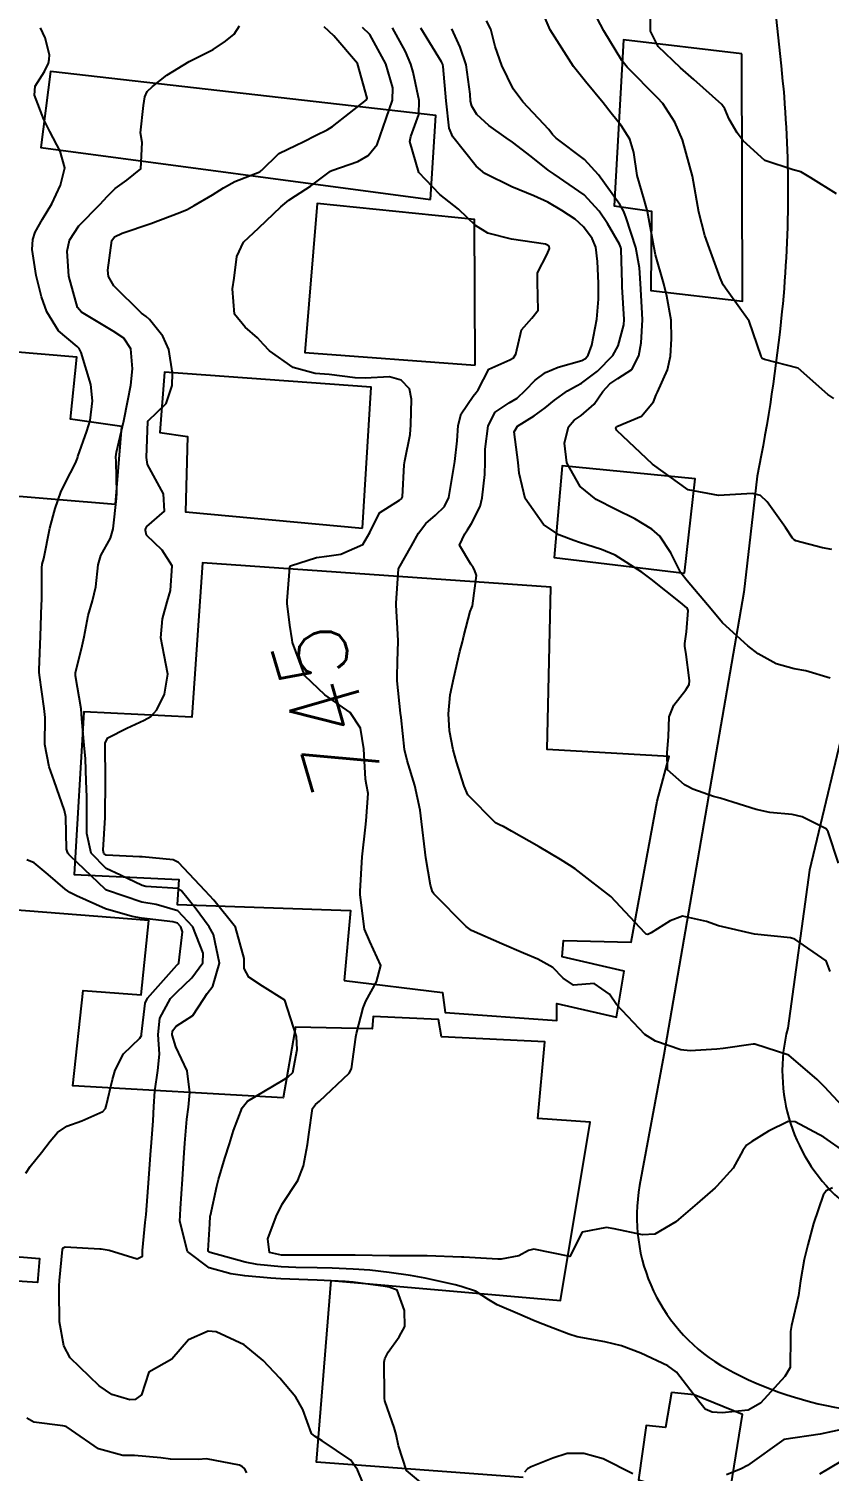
# Model space of a CAD drawing. Header units: metres. Extents: x 318500 to 325275, y 7408834 to 7428799.
# Drawn here: x 323515.9 to 323560.3, y 7419303.5 to 7419383.5 of the extents above; entities that cross this region are included whole.
import ezdxf
from ezdxf.enums import TextEntityAlignment as Align

# ---------------------------------------------------------------- set-up
doc = ezdxf.new("R2010")
doc.units = ezdxf.units.M
doc.header["$MEASUREMENT"] = 0
for name, color, linetype in [('Cotas', 45, 'Continuous'), ('Curvas de Nivel 1m', 11, 'Continuous'), ('Curvas de Nivel 5m', 15, 'Continuous'), ('Edificações', 30, 'Continuous'), ('Vias Primárias', 230, 'Continuous')]:
    doc.layers.add(name, color=color, linetype=linetype)
doc.styles.add('Style-STANDARD', font='STANDARD.shx')

msp = doc.modelspace()

# ---------------------------------------------------------------- linework, layer by layer
at = {"layer": 'Curvas de Nivel 1m', "flags": 128}
for points, elevation in [([(323560.547, 7419362.986), (323560.211, 7419363.205), (323558.571, 7419364.653), (323556.7, 7419365.136), (323556.579, 7419365.195), (323556.534, 7419365.26), (323556.514, 7419365.327), (323555.845, 7419367.268), (323554.625, 7419368.964), (323554.408, 7419369.283), (323554.247, 7419369.675), (323553.653, 7419371.295), (323553.385, 7419372.017), (323553.06, 7419373.304), (323552.71, 7419375.31), (323552.148, 7419377.319), (323551.729, 7419378.304), (323551.056, 7419379.336), (323550.765, 7419379.659), (323549.085, 7419381.357), (323548.795, 7419381.718), (323547.795, 7419383.38), (323546.838, 7419385.223)], 751), ([(323560.697, 7419374.324), (323559.269, 7419375.224), (323558.715, 7419375.552), (323558.299, 7419375.653), (323556.724, 7419376.182), (323555.513, 7419377.272), (323555.181, 7419377.712), (323554.752, 7419378.471), (323554.509, 7419379.044), (323554.334, 7419379.294), (323552.781, 7419380.681), (323552.043, 7419381.321), (323550.807, 7419382.503), (323550.385, 7419383.347), (323550.4, 7419384.911)], 752), ([(323560.343, 7419347.471), (323558.997, 7419347.871), (323558.348, 7419347.982), (323557.359, 7419348.254), (323556.356, 7419348.811), (323555.775, 7419349.266), (323554.379, 7419350.536), (323553.753, 7419351.29), (323552.413, 7419352.864), (323552.069, 7419353.315), (323551.514, 7419354.407), (323550.893, 7419355.333), (323550.446, 7419355.732), (323549.503, 7419356.301), (323548.462, 7419356.821), (323547.375, 7419357.376), (323546.481, 7419358.095), (323545.738, 7419359.401), (323545.605, 7419360.497), (323545.837, 7419361.4), (323546.154, 7419361.767), (323546.53, 7419362.028), (323547.249, 7419362.67), (323547.742, 7419363.372), (323548.125, 7419363.798), (323548.561, 7419364.078), (323549.338, 7419364.583), (323549.742, 7419365.348), (323549.867, 7419366.067), (323549.934, 7419367.347), (323549.905, 7419368.052), (323549.822, 7419369.348), (323549.768, 7419370.224), (323549.567, 7419371.351), (323549.029, 7419373.004), (323548.896, 7419373.358), (323548.686, 7419373.738), (323547.495, 7419375.378), (323546.723, 7419376.241), (323545.145, 7419377.414), (323544.939, 7419377.614), (323544.745, 7419377.904), (323543.296, 7419379.435), (323542.771, 7419380.151), (323542.141, 7419381.45), (323541.76, 7419382.502), (323541.518, 7419383.46), (323541.283, 7419383.922)], 749), ([(323534.436, 7419302.843), (323534.14, 7419303.544), (323533.758, 7419304.089), (323532.179, 7419305.161), (323531.777, 7419305.401), (323531.583, 7419305.573), (323531.098, 7419306.886), (323530.713, 7419307.586), (323529.816, 7419308.636), (323528.903, 7419309.614), (323527.843, 7419310.48), (323526.3, 7419311.199), (323525.854, 7419311.235), (323524.751, 7419310.762), (323523.83, 7419309.68), (323522.553, 7419308.965), (323522.154, 7419307.705), (323521.797, 7419307.456), (323521.511, 7419307.427), (323520.498, 7419307.723), (323519.807, 7419308.209), (323518.187, 7419309.755), (323517.84, 7419310.426), (323517.611, 7419311.764), (323517.583, 7419313.47), (323517.59, 7419313.764), (323517.598, 7419314.051), (323517.776, 7419315.762), (323517.817, 7419315.856), (323517.912, 7419315.915), (323519.833, 7419315.809), (323519.911, 7419315.802), (323520.366, 7419315.725), (323521.903, 7419315.258), (323522.214, 7419315.397), (323522.202, 7419315.706), (323522.361, 7419317.277), (323522.42, 7419317.703), (323522.453, 7419318.21), (323522.563, 7419319.701), (323522.656, 7419321.024), (323522.705, 7419321.699), (323522.792, 7419322.915), (323522.841, 7419323.698), (323522.884, 7419324.553), (323523.053, 7419325.695), (323523.146, 7419326.601), (323523.082, 7419327.695), (323523.176, 7419328.601), (323523.769, 7419329.685), (323524.104, 7419330.044), (323524.948, 7419330.835), (323525.546, 7419331.666), (323525.581, 7419332.212), (323525.006, 7419333.671), (323524.163, 7419334.556), (323522.96, 7419334.906), (323522.17, 7419335.041), (323520.209, 7419335.71), (323520.18, 7419335.719), (323520.148, 7419335.74), (323518.199, 7419337.612), (323518.121, 7419337.683), (323518.06, 7419337.762), (323517.987, 7419337.979), (323517.947, 7419339.764), (323517.882, 7419340.119), (323517.301, 7419341.774), (323517.031, 7419342.542), (323516.784, 7419343.782), (323516.805, 7419345.28), (323516.756, 7419345.783), (323516.487, 7419347.639), (323516.474, 7419347.788), (323516.474, 7419347.92), (323516.545, 7419349.787), (323516.615, 7419351.558), (323516.621, 7419351.787), (323516.621, 7419353.583), (323516.649, 7419353.787), (323516.733, 7419354.095), (323517.072, 7419355.781), (323517.36, 7419356.873), (323517.675, 7419357.772), (323517.931, 7419358.316), (323518.494, 7419359.393), (323518.598, 7419359.659), (323518.625, 7419359.759), (323519.112, 7419361.156), (323519.3, 7419361.752), (323519.431, 7419362.856), (323519.34, 7419363.752), (323518.814, 7419365.52), (323518.696, 7419365.759), (323518.581, 7419365.855), (323517.552, 7419366.738), (323516.898, 7419367.786), (323516.612, 7419368.611), (323516.306, 7419369.795), (323516.082, 7419371.236), (323516.117, 7419371.798), (323516.249, 7419372.203), (323516.667, 7419372.927), (323517.178, 7419373.783), (323517.666, 7419374.805), (323517.893, 7419375.772), (323517.646, 7419376.703), (323517.067, 7419377.785), (323516.74, 7419378.455), (323516.21, 7419379.798), (323516.258, 7419380.307), (323516.78, 7419381.114), (323516.992, 7419381.582), (323517.036, 7419381.786), (323517.045, 7419382.039), (323516.802, 7419382.982), (323516.544, 7419383.53)], 742), ([(323537.739, 7419302.765), (323536.841, 7419303.504), (323536.402, 7419304.879), (323536.278, 7419305.513), (323536.165, 7419305.896), (323535.794, 7419306.943), (323535.65, 7419307.373), (323535.633, 7419307.523), (323535.634, 7419307.691), (323535.619, 7419309.523), (323535.653, 7419309.702), (323535.838, 7419310.068), (323536.444, 7419310.919), (323536.749, 7419311.507), (323536.745, 7419312.383), (323536.332, 7419313.513), (323535.883, 7419313.69), (323535.681, 7419313.725), (323533.886, 7419313.963), (323533.441, 7419314), (323531.887, 7419314.069), (323531.381, 7419314.084), (323529.888, 7419314.141), (323529.322, 7419314.175), (323527.89, 7419314.315), (323527.099, 7419314.43), (323525.897, 7419314.758), (323524.709, 7419315.668), (323524.271, 7419317.339), (323524.294, 7419317.675), (323524.322, 7419318.052), (323524.417, 7419319.673), (323524.519, 7419321.134), (323524.561, 7419321.671), (323524.675, 7419323.005), (323524.751, 7419323.669), (323524.84, 7419324.484), (323524.688, 7419325.674), (323524.06, 7419327.016), (323523.845, 7419327.683), (323523.863, 7419327.893), (323524.077, 7419328.155), (323524.999, 7419328.758), (323525.591, 7419329.665), (323525.803, 7419329.963), (323526.107, 7419330.378), (323526.476, 7419331.655), (323526.144, 7419333.237), (323525.898, 7419333.663), (323525.12, 7419334.716), (323524.357, 7419335.678), (323524.181, 7419335.795), (323522.385, 7419335.91), (323522.183, 7419335.968), (323520.989, 7419336.529), (323520.192, 7419336.899), (323519.362, 7419337.748), (323519.114, 7419338.853), (323519.128, 7419339.751), (323519.114, 7419340.885), (323519.092, 7419341.752), (323519.041, 7419342.984), (323518.979, 7419343.753), (323518.845, 7419345.212), (323518.803, 7419345.755), (323518.501, 7419347.595), (323518.495, 7419347.758), (323518.862, 7419349.248), (323518.964, 7419349.754), (323519.192, 7419350.937), (323519.438, 7419351.75), (323519.626, 7419352.523), (323519.755, 7419353.747), (323519.906, 7419354.265), (323520.435, 7419355.231), (323520.582, 7419355.738), (323520.771, 7419357.43), (323520.787, 7419357.735), (323520.749, 7419359.483), (323520.734, 7419359.736), (323520.76, 7419359.993), (323521.17, 7419361.73), (323521.395, 7419362.869), (323521.559, 7419363.725), (323521.657, 7419364.63), (323521.564, 7419365.725), (323521.181, 7419366.326), (323520.59, 7419366.72), (323518.833, 7419367.758), (323518.604, 7419368.034), (323518.13, 7419369.768), (323518.032, 7419371.15), (323518.153, 7419371.768), (323518.668, 7419372.547), (323519.857, 7419373.748), (323520.251, 7419374.18), (323520.693, 7419374.627), (323521.347, 7419375.083), (323522.107, 7419375.719), (323522.197, 7419377.183), (323522.102, 7419377.72), (323522.269, 7419379.234), (323522.339, 7419379.716), (323522.475, 7419380.003), (323522.769, 7419380.284), (323523.562, 7419380.914), (323524.79, 7419381.68), (323526.125, 7419382.342), (323526.807, 7419382.805), (323527.285, 7419383.181), (323527.579, 7419383.649)], 743), ([(323560.472, 7419319.195), (323560.132, 7419319.025), (323559.956, 7419318.786), (323559.414, 7419317.208), (323559.113, 7419316.022), (323558.899, 7419315.215), (323558.699, 7419314.025), (323558.586, 7419313.219), (323558.196, 7419311.556), (323558.137, 7419311.226), (323558.148, 7419310.934), (323558.132, 7419309.225), (323557.825, 7419308.717), (323556.476, 7419307.25), (323555.804, 7419306.85), (323554.353, 7419306.716), (323553.795, 7419306.75), (323553.421, 7419306.911), (323553.111, 7419307.29), (323551.825, 7419308.962), (323551.343, 7419309.317), (323549.84, 7419310.015), (323548.765, 7419310.432), (323547.849, 7419310.646), (323546.307, 7419310.93), (323545.855, 7419311.07), (323544.982, 7419311.403), (323544.165, 7419311.717), (323543.864, 7419311.847), (323543.13, 7419312.164), (323541.873, 7419312.703), (323541.415, 7419312.987), (323540.67, 7419313.458), (323539.884, 7419313.726), (323539.55, 7419313.81), (323537.89, 7419314.187), (323537.063, 7419314.332), (323535.895, 7419314.503), (323534.813, 7419314.619), (323533.897, 7419314.685), (323532.722, 7419314.737), (323531.898, 7419314.753), (323530.716, 7419314.77), (323529.898, 7419314.812), (323528.576, 7419314.944), (323527.901, 7419315.06), (323525.959, 7419315.599), (323525.909, 7419315.616), (323525.865, 7419315.651), (323525.845, 7419315.717), (323525.933, 7419317.2), (323525.969, 7419317.62), (323525.97, 7419317.65), (323526.323, 7419319.28), (323526.418, 7419319.645), (323526.775, 7419320.845), (323527.026, 7419321.64), (323527.263, 7419322.376), (323527.734, 7419323.633), (323528.024, 7419324.007), (323528.938, 7419324.526), (323530.036, 7419325.186), (323530.288, 7419325.347), (323530.537, 7419325.595), (323530.788, 7419326.864), (323530.746, 7419327.593), (323530.1, 7419329.6), (323528.864, 7419330.375), (323528.112, 7419330.871), (323527.837, 7419331.354), (323527.837, 7419331.634), (323527.847, 7419331.911), (323527.37, 7419333.642), (323526.172, 7419335.144), (323525.688, 7419335.665), (323524.196, 7419337.242), (323523.905, 7419337.392), (323522.198, 7419337.552), (323522.047, 7419337.561), (323520.199, 7419337.646), (323520.068, 7419337.741), (323520.027, 7419337.917), (323520.128, 7419339.741), (323520.129, 7419339.843), (323520.162, 7419341.741), (323520.164, 7419341.838), (323520.13, 7419343.742), (323520.145, 7419343.878), (323520.286, 7419344.162), (323521.336, 7419344.683), (323522.301, 7419345.139), (323522.675, 7419345.334), (323523.009, 7419345.7), (323523.436, 7419346.581), (323523.616, 7419347.691), (323523.401, 7419348.745), (323523.216, 7419349.697), (323523.313, 7419350.759), (323523.582, 7419351.692), (323523.756, 7419352.334), (323523.855, 7419353.688), (323523.301, 7419354.569), (323522.437, 7419355.398), (323522.378, 7419355.65), (323522.383, 7419355.711), (323522.395, 7419355.757), (323522.443, 7419355.879), (323523.425, 7419356.726), (323523.374, 7419357.696), (323522.494, 7419359.321), (323522.43, 7419359.711), (323522.506, 7419361.696), (323522.52, 7419361.738), (323523.525, 7419362.705), (323523.859, 7419363.69), (323523.872, 7419364.378), (323523.668, 7419365.694), (323523.33, 7419366.442), (323522.597, 7419367.364), (323522.409, 7419367.523), (323522.153, 7419367.717), (323520.622, 7419369.226), (323520.322, 7419369.743), (323520.282, 7419370.097), (323520.509, 7419371.742), (323520.662, 7419371.939), (323521.08, 7419372.149), (323522.67, 7419372.69), (323524.277, 7419373.287), (323524.678, 7419373.469), (323525.077, 7419373.676), (323526.084, 7419374.272), (323526.695, 7419374.67), (323527.329, 7419375.022), (323528.709, 7419375.555), (323528.757, 7419375.582), (323528.814, 7419375.628), (323529.763, 7419376.575), (323530.732, 7419377.038), (323531.12, 7419377.211), (323531.841, 7419377.589), (323532.441, 7419377.885), (323532.745, 7419378.069), (323534.633, 7419379.552), (323534.676, 7419379.636), (323534.125, 7419381.56), (323532.813, 7419383.087), (323532.285, 7419383.585)], 744), ([(323561.533, 7419323.185), (323560.036, 7419324.792), (323559.83, 7419324.995), (323559.62, 7419325.206), (323558.06, 7419326.553), (323556.168, 7419327.159), (323556.068, 7419327.159), (323554.417, 7419326.924), (323554.064, 7419326.884), (323552.581, 7419326.783), (323552.063, 7419326.842), (323550.658, 7419327.331), (323550.075, 7419327.689), (323548.487, 7419329.356), (323548.106, 7419329.942), (323547.263, 7419330.524), (323546.11, 7419330.428), (323545.537, 7419330.822), (323544.959, 7419331.407), (323544.127, 7419331.868), (323543.344, 7419332.215), (323542.139, 7419332.725), (323540.46, 7419333.465), (323540.153, 7419333.688), (323538.36, 7419335.497), (323538.291, 7419335.608), (323538.185, 7419335.972), (323537.927, 7419337.503), (323537.888, 7419337.819), (323537.687, 7419339.505), (323537.598, 7419340.148), (323537.312, 7419341.509), (323536.886, 7419342.902), (323536.741, 7419343.515), (323536.546, 7419345.278), (323536.522, 7419345.518), (323536.337, 7419347.314), (323536.328, 7419347.52), (323536.349, 7419348.412), (323536.388, 7419349.491), (323536.391, 7419349.52), (323536.366, 7419349.908), (323536.282, 7419351.522), (323536.284, 7419351.63), (323536.407, 7419353.52), (323536.42, 7419353.558), (323537.134, 7419354.812), (323537.516, 7419355.509), (323537.912, 7419356.041), (323538.455, 7419356.501), (323538.962, 7419356.993), (323539.19, 7419357.489), (323539.387, 7419358.586), (323539.522, 7419359.485), (323539.664, 7419360.636), (323539.716, 7419361.482), (323539.881, 7419362.128), (323540.544, 7419363.103), (323540.711, 7419363.304), (323540.815, 7419363.466), (323541.419, 7419364.606), (323542.575, 7419365.124), (323542.775, 7419365.24), (323542.92, 7419365.437), (323543.232, 7419366.795), (323543.797, 7419367.428), (323544.154, 7419367.877), (323544.12, 7419369.425), (323544.112, 7419369.952), (323544.653, 7419370.985), (323544.78, 7419371.296), (323544.755, 7419371.419), (323544.707, 7419371.466), (323544.661, 7419371.489), (323544.552, 7419371.53), (323542.664, 7419371.824), (323541.359, 7419372.152), (323540.671, 7419372.566), (323540.207, 7419373.009), (323539.728, 7419373.484), (323538.692, 7419374.289), (323537.533, 7419375.512), (323537.025, 7419377.228), (323537.087, 7419377.517), (323537.526, 7419378.738), (323537.553, 7419379.512), (323537.212, 7419381.088), (323537.084, 7419381.517), (323536.801, 7419382.229), (323536.077, 7419383.531)], 746), ([(323560.348, 7419331.198), (323560.129, 7419331.776), (323558.391, 7419332.982), (323558.147, 7419333.054), (323556.15, 7419333.26), (323554.157, 7419333.717), (323553.492, 7419333.958), (323552.164, 7419334.257), (323551.47, 7419334.01), (323550.412, 7419333.336), (323550.239, 7419333.248), (323550.149, 7419333.268), (323550.058, 7419333.341), (323548.18, 7419335.36), (323547.044, 7419336.233), (323546.195, 7419336.882), (323545.894, 7419337.091), (323545.381, 7419337.402), (323544.21, 7419338.107), (323542.681, 7419338.978), (323542.227, 7419339.226), (323542.079, 7419339.294), (323541.787, 7419339.447), (323540.253, 7419340.991), (323540.053, 7419341.473), (323539.621, 7419342.827), (323539.446, 7419343.483), (323539.241, 7419344.541), (323539.175, 7419345.487), (323539.279, 7419346.533), (323539.472, 7419347.483), (323539.815, 7419348.939), (323539.947, 7419349.476), (323540.027, 7419349.813), (323540.385, 7419351.155), (323540.476, 7419351.382), (323540.512, 7419351.468), (323540.731, 7419353.15), (323540.614, 7419353.467), (323540.551, 7419353.598), (323540.423, 7419353.795), (323539.792, 7419354.838), (323540.092, 7419355.475), (323540.229, 7419355.688), (323540.449, 7419356.044), (323540.939, 7419356.986), (323541.049, 7419357.461), (323541.188, 7419358.761), (323541.207, 7419359.459), (323541.206, 7419360.158), (323541.382, 7419361.457), (323541.77, 7419362.213), (323542.539, 7419362.739), (323542.988, 7419362.991), (323543.457, 7419363.431), (323543.986, 7419363.998), (323544.565, 7419364.41), (323545.267, 7419364.712), (323546.575, 7419365.087), (323546.768, 7419365.196), (323546.927, 7419365.385), (323547.131, 7419365.927), (323547.402, 7419367.378), (323547.501, 7419368.492), (323547.488, 7419369.377), (323547.45, 7419370.576), (323547.34, 7419371.38), (323547.137, 7419371.856), (323546.671, 7419372.499), (323546.2, 7419372.922), (323545.472, 7419373.408), (323544.687, 7419373.859), (323543.905, 7419374.215), (323542.699, 7419374.712), (323541.197, 7419375.463), (323540.716, 7419375.866), (323539.421, 7419377.49), (323539.224, 7419377.972), (323539.042, 7419379.496), (323538.885, 7419381.402), (323538.862, 7419381.499), (323538.792, 7419381.659), (323537.636, 7419383.512)], 747), ([(323560.806, 7419337.194), (323560.226, 7419338.937), (323560.129, 7419339.102), (323559.945, 7419339.204), (323558.795, 7419339.779), (323558.24, 7419339.899), (323557.006, 7419340.014), (323556.244, 7419340.17), (323554.943, 7419340.58), (323554.253, 7419340.799), (323553.871, 7419340.902), (323552.731, 7419341.303), (323552.418, 7419341.464), (323552.262, 7419341.543), (323551.321, 7419342.375), (323551.306, 7419343.325), (323551.388, 7419344.229), (323551.425, 7419345.323), (323551.669, 7419345.97), (323552.333, 7419346.816), (323552.527, 7419347.117), (323552.548, 7419347.307), (323552.525, 7419347.491), (323552.355, 7419348.77), (323552.28, 7419349.231), (323552.278, 7419349.311), (323552.286, 7419349.386), (323552.371, 7419350.032), (323552.474, 7419351.224), (323552.439, 7419351.309), (323552.391, 7419351.367), (323552.047, 7419351.663), (323550.414, 7419352.951), (323549.905, 7419353.345), (323548.429, 7419354.291), (323547.666, 7419354.605), (323546.436, 7419354.987), (323546.133, 7419355.091), (323545.304, 7419355.407), (323544.449, 7419355.989), (323543.439, 7419357.43), (323543.099, 7419358.826), (323543.041, 7419359.435), (323542.818, 7419361.136), (323543.004, 7419361.435), (323543.938, 7419362.017), (323544.536, 7419362.462), (323545.063, 7419362.891), (323545.786, 7419363.401), (323546.275, 7419363.674), (323546.557, 7419363.833), (323547.441, 7419364.502), (323548.298, 7419365.364), (323548.585, 7419365.892), (323548.894, 7419367.06), (323548.916, 7419367.357), (323548.814, 7419369.171), (323548.808, 7419369.358), (323548.757, 7419371.26), (323548.74, 7419371.359), (323548.662, 7419371.545), (323547.987, 7419372.684), (323547.526, 7419373.377), (323546.693, 7419374.276), (323545.032, 7419375.415), (323544.713, 7419375.634), (323543.756, 7419376.398), (323542.736, 7419377.192), (323542.374, 7419377.445), (323541.414, 7419378.128), (323540.753, 7419378.739), (323540.471, 7419379.188), (323540.404, 7419379.475), (323540.383, 7419379.859), (323540.158, 7419381.479), (323539.821, 7419382.469), (323539.362, 7419383.492)], 748), ([(323515.745, 7419320.01), (323515.969, 7419320.367), (323516.606, 7419321.155), (323517.095, 7419321.773), (323517.5, 7419322.265), (323518.003, 7419322.611), (323518.851, 7419322.904), (323520.015, 7419323.425), (323520.15, 7419323.596), (323520.198, 7419323.728), (323520.552, 7419325.208), (323520.684, 7419325.724), (323521.149, 7419326.623), (323522.067, 7419327.489), (323522.145, 7419327.633), (323522.152, 7419327.709), (323522.362, 7419329.44), (323522.479, 7419329.704), (323524.119, 7419331.535), (323524.188, 7419331.611), (323524.224, 7419331.679), (323524.425, 7419333.398), (323524.337, 7419333.678), (323524.153, 7419333.871), (323523.886, 7419333.952), (323522.157, 7419334.15), (323521.631, 7419334.245), (323520.164, 7419334.674), (323518.542, 7419335.388), (323518.177, 7419335.573), (323517.91, 7419335.764), (323516.981, 7419336.571), (323516.194, 7419337.224), (323515.784, 7419337.384)], 741), ([(323527.996, 7419303.377), (323527.856, 7419303.628), (323527.751, 7419303.714), (323527.581, 7419303.804), (323525.758, 7419304.161), (323525.301, 7419304.113), (323523.757, 7419304.133), (323523.229, 7419304.216), (323521.76, 7419304.352), (323521.124, 7419304.352), (323519.765, 7419304.708), (323518.279, 7419305.753), (323517.968, 7419305.944), (323517.782, 7419305.985), (323516.19, 7419306.19), (323515.786, 7419306.409)], 741), ([(323561.154, 7419305.822), (323559.785, 7419305.53), (323557.78, 7419305.23), (323555.758, 7419303.793), (323555.41, 7419303.609), (323554.596, 7419303.272)], 743), ([(323549.403, 7419303.335), (323547.762, 7419304.16), (323546.681, 7419304.461), (323545.766, 7419304.46), (323544.957, 7419304.203), (323543.755, 7419303.72), (323543.562, 7419303.604), (323543.402, 7419303.415)], 743), ([(323560.943, 7419304.007), (323559.752, 7419303.304)], 742)]:
    msp.add_lwpolyline(points, dxfattribs=dict(at, elevation=elevation))
at = {"layer": 'Curvas de Nivel 5m', "flags": 128}
for points, elevation in [([(323560.434, 7419354.604), (323559.915, 7419354.688), (323558.439, 7419355.081), (323558.344, 7419355.136), (323558.254, 7419355.233), (323557.868, 7419355.82), (323556.851, 7419357.254), (323556.475, 7419357.596), (323556.043, 7419357.698), (323554.475, 7419357.616), (323554.155, 7419357.604), (323552.479, 7419357.918), (323550.5, 7419359.34), (323548.518, 7419361.209), (323548.463, 7419361.305), (323548.475, 7419361.361), (323548.49, 7419361.391), (323548.521, 7419361.422), (323549.873, 7419362.003), (323550.542, 7419362.783), (323550.698, 7419363.188), (323550.762, 7419363.337), (323551.321, 7419364.576), (323551.483, 7419365.326), (323551.549, 7419366.285), (323551.528, 7419367.326), (323551.293, 7419368.657), (323551.116, 7419369.333), (323550.654, 7419370.954), (323550.581, 7419371.341), (323550.571, 7419371.431), (323550.222, 7419373.345), (323550.021, 7419374.015), (323549.644, 7419375.351), (323549.459, 7419376.623), (323549.24, 7419377.355), (323548.748, 7419378.127), (323548.192, 7419378.806), (323547.76, 7419379.375), (323546.778, 7419380.563), (323546.11, 7419381.4), (323544.82, 7419383.42), (323543.973, 7419385.429)], 750), ([(323561.165, 7419321.188), (323560.002, 7419322.006), (323558.395, 7419322.844), (323558.015, 7419322.876), (323556.916, 7419322.337), (323555.998, 7419321.763), (323555.708, 7419321.549), (323555.498, 7419321.265), (323554.959, 7419320.287), (323554.056, 7419319.279), (323554.008, 7419319.231), (323553.959, 7419319.185), (323552.974, 7419318.318), (323551.941, 7419317.427), (323551.794, 7419317.312), (323550.63, 7419316.629), (323549.929, 7419316.588), (323548.369, 7419316.92), (323547.935, 7419316.997), (323546.587, 7419316.723), (323545.91, 7419315.39), (323543.915, 7419315.784), (323543.621, 7419315.717), (323543.085, 7419315.428), (323542.108, 7419315.237), (323541.907, 7419315.238), (323540.028, 7419315.348), (323539.908, 7419315.354), (323537.993, 7419315.415), (323537.909, 7419315.415), (323536.009, 7419315.418), (323535.909, 7419315.423), (323534.005, 7419315.452), (323533.909, 7419315.456), (323532.021, 7419315.456), (323531.908, 7419315.455), (323530.056, 7419315.45), (323529.908, 7419315.461), (323529.255, 7419315.61), (323529.166, 7419316.367), (323529.628, 7419317.605), (323529.947, 7419318.285), (323530.814, 7419319.591), (323531.145, 7419320.415), (323531.361, 7419321.586), (323531.437, 7419322.147), (323531.627, 7419323.584), (323531.794, 7419323.811), (323532.024, 7419323.993), (323533.675, 7419325.555), (323533.804, 7419325.793), (323534.041, 7419327.55), (323534.045, 7419327.576), (323534.073, 7419327.746), (323534.454, 7419329.185), (323534.591, 7419329.543), (323535.188, 7419330.611), (323535.422, 7419331.53), (323534.817, 7419332.863), (323534.518, 7419333.544), (323534.287, 7419335.439), (323534.28, 7419335.549), (323534.281, 7419335.648), (323534.389, 7419337.547), (323534.569, 7419339.201), (323534.616, 7419339.544), (323534.723, 7419341.073), (323534.632, 7419341.544), (323534.579, 7419341.861), (323534.479, 7419343.547), (323534.297, 7419344.683), (323533.721, 7419345.559), (323532.324, 7419346.53), (323531.208, 7419347.591), (323530.524, 7419349.433), (323530.5, 7419349.599), (323530.372, 7419350.4), (323530.227, 7419351.602), (323530.234, 7419351.761), (323530.373, 7419353.601), (323530.421, 7419353.7), (323531.851, 7419354.16), (323532.427, 7419354.24), (323533.199, 7419354.34), (323534.433, 7419354.887), (323534.813, 7419355.544), (323535.358, 7419356.635), (323536.467, 7419357.341), (323536.574, 7419357.414), (323536.631, 7419357.518), (323536.723, 7419359.291), (323536.748, 7419359.518), (323537.055, 7419360.975), (323537.09, 7419361.514), (323537.118, 7419362.937), (323537.008, 7419363.515), (323536.557, 7419363.999), (323535.906, 7419364.183), (323534.558, 7419364.11), (323533.997, 7419364.12), (323532.561, 7419364.304), (323531.777, 7419364.373), (323530.566, 7419364.69), (323529.252, 7419365.62), (323528.927, 7419365.969), (323528.587, 7419366.349), (323527.895, 7419366.943), (323527.317, 7419367.649), (323527.204, 7419369.069), (323527.298, 7419369.65), (323527.433, 7419370.863), (323527.817, 7419371.643), (323528.668, 7419372.45), (323529.874, 7419373.612), (323530.314, 7419373.977), (323530.689, 7419374.211), (323531.532, 7419374.757), (323532.641, 7419375.581), (323532.68, 7419375.611), (323532.711, 7419375.623), (323534.153, 7419376.124), (323534.724, 7419376.453), (323535.214, 7419377.061), (323535.389, 7419377.54), (323535.716, 7419378.502), (323536.069, 7419379.53), (323536.1, 7419380.201), (323535.709, 7419381.536), (323534.814, 7419383.171), (323534.4, 7419383.556)], 745)]:
    msp.add_lwpolyline(points, dxfattribs=dict(at, elevation=elevation))
at = {"layer": 'Edificações'}
for points in [[(323555.454, 7419382.103), (323548.889, 7419382.872), (323548.375, 7419373.667), (323550.429, 7419373.374), (323550.391, 7419368.97), (323555.489, 7419368.384), (323555.454, 7419382.103)], [(323538.174, 7419374.01), (323538.475, 7419378.668), (323517.101, 7419381.109), (323516.575, 7419376.902), (323538.174, 7419374.01)], [(323540.658, 7419364.821), (323540.621, 7419372.898), (323531.894, 7419373.8), (323531.217, 7419365.535), (323540.658, 7419364.821)], [(323511.299, 7419365.874), (323510.203, 7419357.983), (323520.713, 7419357.114), (323521.053, 7419361.419), (323518.217, 7419361.834), (323518.558, 7419365.27), (323511.299, 7419365.874)], [(323534.408, 7419355.791), (323534.897, 7419363.605), (323523.425, 7419364.432), (323523.162, 7419361.088), (323524.704, 7419360.863), (323524.591, 7419356.688), (323534.408, 7419355.791)], [(323552.267, 7419353.288), (323552.852, 7419358.522), (323545.482, 7419359.247), (323545.037, 7419354.148), (323552.267, 7419353.288)], [(323533.392, 7419330.686), (323538.854, 7419330.021), (323539, 7419328.914), (323545.194, 7419328.474), (323545.195, 7419329.41), (323548.5, 7419328.652), (323548.916, 7419331.219), (323545.488, 7419332.001), (323545.562, 7419332.906), (323549.311, 7419332.814), (323550.758, 7419340.646), (323551.422, 7419343.118), (323544.646, 7419343.514), (323544.853, 7419352.517), (323525.527, 7419353.865), (323524.946, 7419345.3), (323518.961, 7419345.599), (323518.42, 7419336.578), (323524.216, 7419336.302), (323524.138, 7419334.901), (323533.742, 7419334.568)], [(323551.547, 7419307.835), (323551.219, 7419305.889), (323550.132, 7419306.012), (323549.722, 7419303.002), (323550.194, 7419302.838), (323549.393, 7419298.404), (323562.071, 7419295.676), (323562.768, 7419300.366), (323554.749, 7419302.038), (323555.487, 7419306.626), (323552.797, 7419307.717), (323551.547, 7419307.835)]]:
    msp.add_lwpolyline(points, close=True, dxfattribs=at)
for points in [[(323543.326, 7419303.126), (323531.864, 7419303.969), (323532.664, 7419314.055), (323545.387, 7419312.94), (323547.039, 7419322.84), (323544.137, 7419323.044), (323544.512, 7419327.284), (323538.787, 7419327.559), (323538.628, 7419328.532), (323534.997, 7419328.691), (323534.943, 7419328.019), (323530.689, 7419328.106), (323530.015, 7419324.192), (323518.343, 7419324.842), (323518.913, 7419330.133), (323522.131, 7419329.905), (323522.555, 7419334.016), (323522.555, 7419334.016), (323514.767, 7419334.626)], [(323491.181, 7419317.359), (323516.489, 7419315.275), (323516.386, 7419313.931), (323510.097, 7419314.345)]]:
    msp.add_lwpolyline(points, dxfattribs=at)
at = {"layer": 'Vias Primárias'}
for points in [[(323715.644, 7420145.548, 0), (323709.04, 7420132.939)], [(323831.088, 7420001.787, 0), (323833.844, 7420008.443, 0.220888)], [(323574.393, 7419500.252), (323567.87, 7419489.249, 0.102881), (323565.039, 7419480.989), (323562.965, 7419468.055), (323561.833, 7419452.891), (323559.947, 7419434.642), (323559.945, 7419420.169), (323561.706, 7419404.946), (323563.783, 7419390.914), (323564.476, 7419378.891), (323563.974, 7419364.983), (323562.34, 7419349.951), (323559.195, 7419336.805), (323557.992, 7419328.057, 0.630909), (323571.191, 7419317.001, -0.059962), (323595.667, 7419331.122, -0.457356), (323619.204, 7419313.97, -0.143271), (323617.119, 7419287.419, 0.348406), (323621.748, 7419283.699, 0.076059), (323668.88, 7419291.086)], [(323559.302, 7419491.707), (323558.234, 7419483.1), (323557.252, 7419475.779), (323555.633, 7419458.276), (323554.179, 7419443.254), (323554.179, 7419435.359), (323553.184, 7419420.096), (323553.516, 7419411.91), (323555.922, 7419397.313), (323557.625, 7419381.422, -0.051741), (323557.67, 7419367.806, -0.024316), (323556.303, 7419358.675), (323555.554, 7419352.23), (323553.935, 7419342.815), (323551.113, 7419326.56), (323549.78, 7419319.326, 0.323099), (323554.6, 7419309.164, 0.091899), (323561.481, 7419306.887, 0.080722)]]:
    msp.add_lwpolyline(points, format="xyb", dxfattribs=at)

# ---------------------------------------------------------------- texts
at = {"layer": 'Cotas', "style": 'Style-STANDARD'}
msp.add_text('745', height=4, rotation=106.12149, dxfattribs=at).set_placement((323532.41, 7419345.741, 745), align=Align.MIDDLE_CENTER)

doc.saveas('drawing.dxf')
